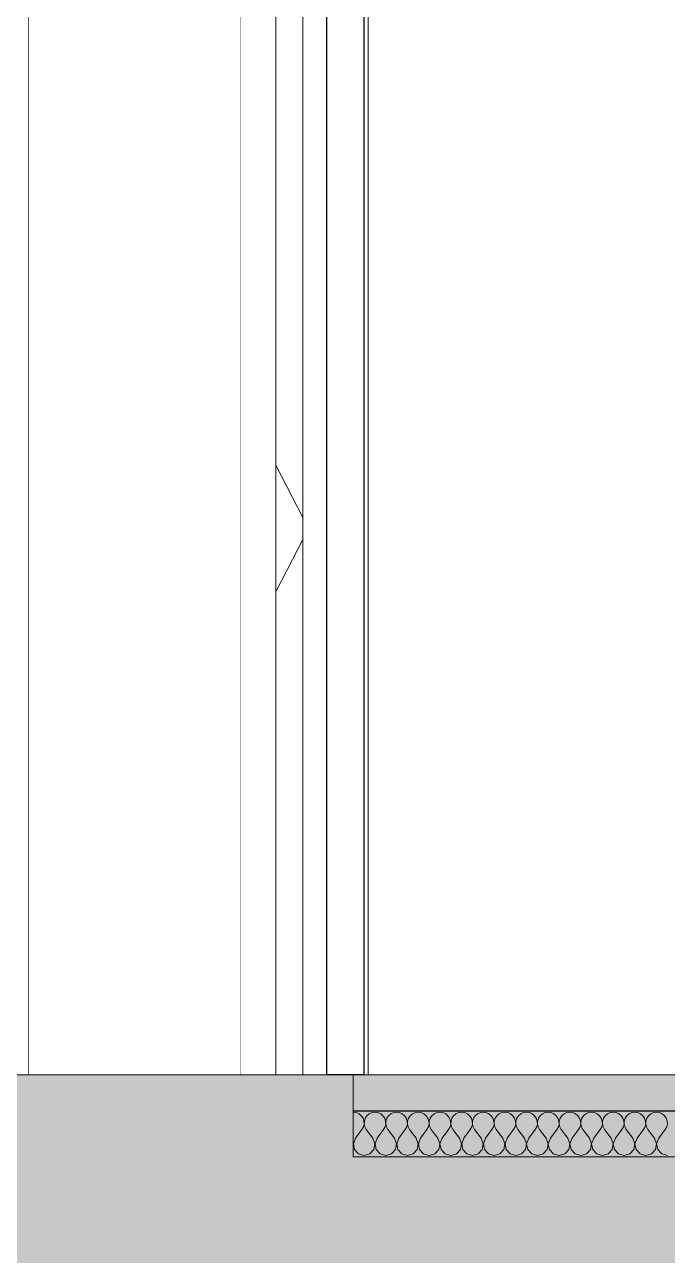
# Model space of a CAD drawing. Header units: millimetres. Extents: x -46169 to 153589, y -86316 to 18123.
# Drawn here: x 131889 to 133302, y -83316 to -80612 of the extents above; entities that cross this region are included whole.
import ezdxf

# ---------------------------------------------------------------- set-up
doc = ezdxf.new("R2010")
doc.units = ezdxf.units.MM
doc.header["$MEASUREMENT"] = 0
doc.linetypes.add('Dashed', pattern=[2822.222233, 1411.111116, -1411.111116])
doc.linetypes.add('Wipeout_Contour', pattern=[1000, 0, -1000])
for name, color, linetype, lineweight, true_color in [('0_Pen_No__105', 7, 'Continuous', 15, 0xa6a6a6), ('New_A-20-M_Floor_Slab_Pen_No__107', 7, 'Continuous', 15, 0xa6a6a6), ('New_A-20-M_Floor_Slab_Pen_No__109', 7, 'Continuous', 15, 0xa6a6a6), ('New_A-20-M_Floor_Slab_Pen_No__162', 7, 'Continuous', 0, 0xe47200), ('New_ArchiCAD Doors_Pen_No__43', 7, 'Continuous', 30, 0x444444), ('New_ArchiCAD Doors_Pen_No__63', 7, 'Continuous', 20, 0x606060)]:
    doc.layers.add(name, color=color, linetype=linetype, lineweight=lineweight, true_color=true_color)
for name, color, linetype, lineweight in [('A-95-P_Drawing_Pen_No__1', 7, 'Continuous', 13), ('A-95-P_Drawing_Pen_No__84', 8, 'Continuous', 20), ('New_A-20-M_Floor_Slab_Pen_No__1', 7, 'Continuous', 13), ('New_A-25-M_Wall_Int_Pen_No__87', 8, 'Continuous', 20), ('New_ArchiCAD Doors_Pen_No__3', 7, 'Continuous', 18)]:
    doc.layers.add(name, color=color, linetype=linetype, lineweight=lineweight)
for name, color, linetype in [('New_A-20-M_Floor_Slab', 7, 'Continuous'), ('New_A-25-M_Wall_Int', 7, 'Continuous'), ('New_ArchiCAD Doors', 7, 'Continuous')]:
    doc.layers.add(name, color=color, linetype=linetype)

# ---------------------------------------------------------------- blocks, each defined once
blk = doc.blocks.new('Section Elem_53_2', base_point=(96051.2, -82919.8))
at = {"color": 254, "linetype": 'Wipeout_Contour', "lineweight": 0, "ltscale": 1521878.930425499}
blk.add_wipeout([(133273.3, -70952.8), (133273.3, -71020.8), (133271.8, -71020.8), (133271.8, -70951.7), (133147.9, -70951.7), (133147.9, -82919.8), (133360, -82919.8), (133360, -70951.7), (133326, -70951.7), (133326, -70952.8)], dxfattribs=at).dxf.layer = 'New_A-25-M_Wall_Int'
at = {"color": 254, "linetype": 'Wipeout_Contour', "lineweight": 0, "ltscale": 615102.600387}
blk.add_wipeout([(133147.9, -70951.7), (132942.3, -70951.7), (132942.3, -82919.8), (133147.9, -82919.8)], dxfattribs=at).dxf.layer = 'New_A-25-M_Wall_Int'
at = {"color": 254, "linetype": 'Wipeout_Contour', "lineweight": 0, "ltscale": 922194.009178}
blk.add_wipeout([(132904, -79319.8), (132904, -82919.8), (132942.3, -82919.8), (132942.3, -70951.7), (132904, -70951.7), (132904, -75269.8)], dxfattribs=at).dxf.layer = 'New_A-25-M_Wall_Int'
blk = doc.blocks.new('Section Elem_54_2', base_point=(96051.2, -82919.8))
at = {"color": 254, "linetype": 'Wipeout_Contour', "lineweight": 0, "ltscale": 1087762.622271192}
blk.add_wipeout([(132611.5, -79319.8), (132611.5, -80461.8), (132633.6, -80461.8), (132644.5, -80461.8), (132644.5, -82919.8), (132904, -82919.8), (132904, -79319.8)], dxfattribs=at).dxf.layer = 'New_A-25-M_Wall_Int'
blk = doc.blocks.new('Section Elem_58_2', base_point=(96051.2, -82919.8))
at = {"color": 254, "linetype": 'Wipeout_Contour', "lineweight": 0, "ltscale": 619627.475596}
blk.add_wipeout([(132362.5, -80461.8), (132339.1, -80461.8), (132339.1, -80527.8), (132362.5, -80527.8)], dxfattribs=at).dxf.layer = 'New_ArchiCAD Doors'
at = {"color": 254, "linetype": 'Wipeout_Contour', "lineweight": 0, "ltscale": 623131.479348}
blk.add_wipeout([(132635, -82919.8), (132644.5, -82919.8), (132644.5, -80461.8), (132635, -80474.8)], dxfattribs=at).dxf.layer = 'New_ArchiCAD Doors'
at = {"color": 254, "linetype": 'Wipeout_Contour', "lineweight": 0, "ltscale": 622816.53457}
blk.add_wipeout([(132552.9, -80534.8), (132501, -80534.8), (132501, -82919.8), (132552.9, -82919.8)], dxfattribs=at).dxf.layer = 'New_ArchiCAD Doors'
at = {"layer": 'New_ArchiCAD Doors_Pen_No__43', "linetype": 'Continuous'}
blk.add_line((132339.1, -80461.8), (132339.1, -80527.8), dxfattribs=at)
at = {"color": 254, "linetype": 'Wipeout_Contour', "lineweight": 0, "ltscale": 465412.945621}
blk.add_wipeout([(132635, -80474.8), (132644.5, -80461.8), (132635, -80461.8)], dxfattribs=at).dxf.layer = 'New_ArchiCAD Doors'
at = {"color": 254, "linetype": 'Wipeout_Contour', "lineweight": 0, "ltscale": 622808.906712}
blk.add_wipeout([(132441.6, -81014.8), (132441.6, -82619.8), (132501, -82619.8), (132501, -81014.8)], dxfattribs=at).dxf.layer = 'New_ArchiCAD Doors'
at = {"color": 254, "linetype": 'Wipeout_Contour', "lineweight": 0, "ltscale": 623090.990728}
blk.add_wipeout([(132611.5, -80491.9), (132611.5, -82919.8), (132635, -82919.8), (132635, -80474.8)], dxfattribs=at).dxf.layer = 'New_ArchiCAD Doors'
at = {"color": 254, "linetype": 'Wipeout_Contour', "lineweight": 0, "ltscale": 620622.355639}
blk.add_wipeout([(132441.6, -81014.8), (132501, -81014.8), (132501, -80534.8), (132441.6, -80534.8)], dxfattribs=at).dxf.layer = 'New_ArchiCAD Doors'
at = {"color": 254, "linetype": 'Wipeout_Contour', "lineweight": 0, "ltscale": 624813.600813}
blk.add_wipeout([(132441.6, -82619.8), (132441.6, -82919.8), (132501, -82919.8), (132501, -82619.8)], dxfattribs=at).dxf.layer = 'New_ArchiCAD Doors'
at = {"color": 254, "linetype": 'Wipeout_Contour', "lineweight": 0, "ltscale": 620512.531083}
blk.add_wipeout([(132611.5, -80461.8), (132611.5, -80491.9), (132635, -80474.8), (132635, -80461.8)], dxfattribs=at).dxf.layer = 'New_ArchiCAD Doors'
at = {"color": 254, "linetype": 'Wipeout_Contour', "lineweight": 0, "ltscale": 623004.629086}
blk.add_wipeout([(132552.9, -80534.8), (132552.9, -82919.8), (132611.5, -82919.8), (132611.5, -80534.8)], dxfattribs=at).dxf.layer = 'New_ArchiCAD Doors'
at = {"color": 254, "linetype": 'Wipeout_Contour', "lineweight": 0, "ltscale": 622573.184242}
blk.add_wipeout([(132362.5, -82619.8), (132441.6, -82619.8), (132441.6, -81014.8), (132362.5, -81014.8)], dxfattribs=at).dxf.layer = 'New_ArchiCAD Doors'
at = {"layer": 'New_ArchiCAD Doors_Pen_No__3', "linetype": 'Continuous'}
for p, q in [((132362.4, -81499.5), (132362.5, -81499.8)), ((132441.8, -81581.6), (132501.1, -81696.6)), ((132441.8, -81856.9), (132501.1, -81741.9)), ((132362.4, -81939), (132362.5, -81938.8))]:
    blk.add_line(p, q, dxfattribs=at)
at = {"layer": 'New_ArchiCAD Doors_Pen_No__43', "linetype": 'Continuous'}
blk.add_line((132635, -82919.8), (132611.7, -82919.8), dxfattribs=at)
at = {"layer": 'New_ArchiCAD Doors_Pen_No__43', "linetype": 'Continuous', "flags": 128}
for points in [[(132635, -80461.8), (132635, -80474.8), (132635, -82919.8)], [(132611.7, -82919.8), (132611.5, -82919.8), (132552.9, -82919.8)]]:
    blk.add_lwpolyline(points, dxfattribs=at)
at = {"layer": 'New_ArchiCAD Doors_Pen_No__63', "linetype": 'Continuous'}
for p, q in [((132644.5, -80461.8), (132635, -80461.8)), ((132644.5, -82919.8), (132644.5, -80461.8)), ((132501, -82919.8), (132552.9, -82919.8))]:
    blk.add_line(p, q, dxfattribs=at)
at = {"color": 254, "linetype": 'Wipeout_Contour', "lineweight": 0, "ltscale": 1085195.321909073}
blk.add_wipeout([(132362.5, -80461.8), (132362.5, -80518.8), (132441.6, -80518.8), (132441.6, -80534.8), (132552.9, -80534.8), (132611.5, -80534.8), (132611.5, -80461.8)], dxfattribs=at).dxf.layer = 'New_ArchiCAD Doors'
at = {"color": 254, "linetype": 'Wipeout_Contour', "lineweight": 0, "ltscale": 624578.636637}
blk.add_wipeout([(132362.5, -82919.8), (132441.6, -82919.8), (132441.6, -82619.8), (132362.5, -82619.8)], dxfattribs=at).dxf.layer = 'New_ArchiCAD Doors'
at = {"layer": 'New_ArchiCAD Doors_Pen_No__43', "linetype": 'Continuous'}
for p, q in [((132362.5, -80461.8), (132339.1, -80461.8)), ((132635, -80461.8), (132611.5, -80461.8)), ((132552.9, -80534.8), (132552.9, -82919.8))]:
    blk.add_line(p, q, dxfattribs=at)
at = {"layer": 'New_ArchiCAD Doors_Pen_No__43', "linetype": 'Continuous', "flags": 128}
blk.add_lwpolyline([(132611.5, -80461.8), (132589.6, -80461.8), (132384.5, -80461.8), (132362.5, -80461.8)], dxfattribs=at)
at = {"layer": 'New_ArchiCAD Doors_Pen_No__63', "linetype": 'Continuous'}
for p, q in [((132501, -82919.8), (132501, -80534.8)), ((132441.6, -82919.8), (132362.5, -82919.8)), ((132501, -82919.8), (132441.6, -82919.8))]:
    blk.add_line(p, q, dxfattribs=at)
at = {"color": 254, "linetype": 'Wipeout_Contour', "lineweight": 0, "ltscale": 620369.175555}
blk.add_wipeout([(132362.5, -81014.8), (132441.6, -81014.8), (132441.6, -80518.8), (132362.5, -80518.8)], dxfattribs=at).dxf.layer = 'New_ArchiCAD Doors'
at = {"layer": 'New_ArchiCAD Doors_Pen_No__43', "linetype": 'Continuous'}
for p, q in [((132362.5, -80527.8), (132339.1, -80527.8)), ((132362.5, -80518.8), (132362.5, -80527.8)), ((132441.6, -80518.8), (132362.5, -80518.8)), ((132441.6, -80518.8), (132441.6, -80534.8)), ((132552.9, -80534.8), (132441.6, -80534.8))]:
    blk.add_line(p, q, dxfattribs=at)
at = {"layer": 'New_ArchiCAD Doors_Pen_No__63', "linetype": 'Continuous', "flags": 128}
for points in [[(132362.5, -80527.8), (132362.5, -81014.8), (132362.5, -82619.8), (132362.5, -82919.8)], [(132441.6, -80534.8), (132441.6, -81014.8), (132441.6, -82619.8), (132441.6, -82919.8)]]:
    blk.add_lwpolyline(points, dxfattribs=at)
blk = doc.blocks.new('*X96', base_point=(96051.2, -82919.8))
at = {"layer": 'New_A-20-M_Floor_Slab_Pen_No__107', "linetype": 'Continuous'}
for p, q in [((132618.2, -83002.5), (132611.7, -83001.6)), ((132659.3, -83001.6), (132652.8, -83002.5)), ((132665.8, -83002.5), (132659.3, -83001.6)), ((132706.9, -83001.6), (132700.4, -83002.5)), ((132713.4, -83002.5), (132706.9, -83001.6)), ((132754.5, -83001.6), (132748, -83002.5)), ((132761, -83002.5), (132754.5, -83001.6)), ((132802.1, -83001.6), (132795.6, -83002.5)), ((132808.6, -83002.5), (132802.1, -83001.6)), ((132849.8, -83001.6), (132843.3, -83002.5)), ((132856.3, -83002.5), (132849.8, -83001.6)), ((132897.4, -83001.6), (132890.9, -83002.5)), ((132903.9, -83002.5), (132897.4, -83001.6)), ((132945, -83001.6), (132938.5, -83002.5)), ((132951.5, -83002.5), (132945, -83001.6)), ((132992.6, -83001.6), (132986.1, -83002.5)), ((132999.1, -83002.5), (132992.6, -83001.6)), ((133040.2, -83001.6), (133033.7, -83002.5)), ((133046.7, -83002.5), (133040.2, -83001.6)), ((133087.9, -83001.6), (133081.3, -83002.5)), ((133094.4, -83002.5), (133087.9, -83001.6)), ((133135.5, -83001.6), (133129, -83002.5)), ((133142, -83002.5), (133135.5, -83001.6)), ((133183.1, -83001.6), (133176.6, -83002.5)), ((133189.6, -83002.5), (133183.1, -83001.6)), ((133230.7, -83001.6), (133224.2, -83002.5)), ((133237.2, -83002.5), (133230.7, -83001.6)), ((133278.3, -83001.6), (133271.8, -83002.5)), ((133284.8, -83002.5), (133278.3, -83001.6)), ((132624.2, -83005.2), (132618.2, -83002.5)), ((132629.2, -83009.4), (132624.2, -83005.2)), ((132633, -83014.8), (132629.2, -83009.4)), ((132635.1, -83021), (132633, -83014.8)), ((132633.9, -83034), (132635.4, -83027.6)), ((132635.4, -83027.6), (132635.1, -83021)), ((132635.9, -83021), (132635.6, -83027.6)), ((132635.6, -83027.6), (132637.1, -83034)), ((132638, -83014.8), (132635.9, -83021)), ((132641.7, -83009.4), (132638, -83014.8)), ((132646.8, -83005.2), (132641.7, -83009.4)), ((132652.8, -83002.5), (132646.8, -83005.2)), ((132671.8, -83005.2), (132665.8, -83002.5)), ((132676.9, -83009.4), (132671.8, -83005.2)), ((132680.6, -83014.8), (132676.9, -83009.4)), ((132682.7, -83021), (132680.6, -83014.8)), ((132681.5, -83034), (132683, -83027.6)), ((132683, -83027.6), (132682.7, -83021)), ((132683.5, -83021), (132683.2, -83027.6)), ((132683.2, -83027.6), (132684.7, -83034)), ((132685.6, -83014.8), (132683.5, -83021)), ((132689.3, -83009.4), (132685.6, -83014.8)), ((132694.4, -83005.2), (132689.3, -83009.4)), ((132700.4, -83002.5), (132694.4, -83005.2)), ((132719.4, -83005.2), (132713.4, -83002.5)), ((132724.5, -83009.4), (132719.4, -83005.2)), ((132728.2, -83014.8), (132724.5, -83009.4)), ((132730.3, -83021), (132728.2, -83014.8)), ((132729.1, -83034), (132730.6, -83027.6)), ((132730.6, -83027.6), (132730.3, -83021)), ((132731.1, -83021), (132730.8, -83027.6)), ((132730.8, -83027.6), (132732.3, -83034)), ((132733.2, -83014.8), (132731.1, -83021)), ((132736.9, -83009.4), (132733.2, -83014.8)), ((132742, -83005.2), (132736.9, -83009.4)), ((132748, -83002.5), (132742, -83005.2)), ((132767, -83005.2), (132761, -83002.5)), ((132772.1, -83009.4), (132767, -83005.2)), ((132775.8, -83014.8), (132772.1, -83009.4)), ((132777.9, -83021), (132775.8, -83014.8)), ((132776.7, -83034), (132778.2, -83027.6)), ((132778.2, -83027.6), (132777.9, -83021)), ((132778.7, -83021), (132778.4, -83027.6)), ((132778.4, -83027.6), (132779.9, -83034)), ((132780.8, -83014.8), (132778.7, -83021)), ((132784.6, -83009.4), (132780.8, -83014.8)), ((132789.6, -83005.2), (132784.6, -83009.4)), ((132795.6, -83002.5), (132789.6, -83005.2)), ((132814.7, -83005.2), (132808.6, -83002.5)), ((132819.7, -83009.4), (132814.7, -83005.2)), ((132823.4, -83014.8), (132819.7, -83009.4)), ((132825.5, -83021), (132823.4, -83014.8)), ((132824.4, -83034), (132825.9, -83027.6)), ((132825.9, -83027.6), (132825.5, -83021)), ((132826.4, -83021), (132826, -83027.6)), ((132826, -83027.6), (132827.5, -83034)), ((132828.5, -83014.8), (132826.4, -83021)), ((132832.2, -83009.4), (132828.5, -83014.8)), ((132837.2, -83005.2), (132832.2, -83009.4)), ((132843.3, -83002.5), (132837.2, -83005.2)), ((132862.3, -83005.2), (132856.3, -83002.5)), ((132867.3, -83009.4), (132862.3, -83005.2)), ((132871.1, -83014.8), (132867.3, -83009.4)), ((132873.2, -83021), (132871.1, -83014.8)), ((132872, -83034), (132873.5, -83027.6)), ((132873.5, -83027.6), (132873.2, -83021)), ((132874, -83021), (132873.7, -83027.6)), ((132873.7, -83027.6), (132875.2, -83034)), ((132876.1, -83014.8), (132874, -83021)), ((132879.8, -83009.4), (132876.1, -83014.8)), ((132884.9, -83005.2), (132879.8, -83009.4)), ((132890.9, -83002.5), (132884.9, -83005.2)), ((132909.9, -83005.2), (132903.9, -83002.5)), ((132915, -83009.4), (132909.9, -83005.2)), ((132918.7, -83014.8), (132915, -83009.4)), ((132920.8, -83021), (132918.7, -83014.8)), ((132919.6, -83034), (132921.1, -83027.6)), ((132921.1, -83027.6), (132920.8, -83021)), ((132921.6, -83021), (132921.3, -83027.6)), ((132921.3, -83027.6), (132922.8, -83034)), ((132923.7, -83014.8), (132921.6, -83021)), ((132927.4, -83009.4), (132923.7, -83014.8)), ((132932.5, -83005.2), (132927.4, -83009.4)), ((132938.5, -83002.5), (132932.5, -83005.2)), ((132957.5, -83005.2), (132951.5, -83002.5)), ((132962.6, -83009.4), (132957.5, -83005.2)), ((132966.3, -83014.8), (132962.6, -83009.4)), ((132968.4, -83021), (132966.3, -83014.8)), ((132967.2, -83034), (132968.7, -83027.6)), ((132968.7, -83027.6), (132968.4, -83021)), ((132969.2, -83021), (132968.9, -83027.6)), ((132968.9, -83027.6), (132970.4, -83034)), ((132971.3, -83014.8), (132969.2, -83021)), ((132975, -83009.4), (132971.3, -83014.8)), ((132980.1, -83005.2), (132975, -83009.4)), ((132986.1, -83002.5), (132980.1, -83005.2)), ((133005.1, -83005.2), (132999.1, -83002.5)), ((133010.2, -83009.4), (133005.1, -83005.2)), ((133013.9, -83014.8), (133010.2, -83009.4)), ((133016, -83021), (133013.9, -83014.8)), ((133014.8, -83034), (133016.3, -83027.6)), ((133016.3, -83027.6), (133016, -83021)), ((133016.8, -83021), (133016.5, -83027.6)), ((133016.5, -83027.6), (133018, -83034)), ((133018.9, -83014.8), (133016.8, -83021)), ((133022.7, -83009.4), (133018.9, -83014.8)), ((133027.7, -83005.2), (133022.7, -83009.4)), ((133033.7, -83002.5), (133027.7, -83005.2)), ((133052.8, -83005.2), (133046.7, -83002.5)), ((133057.8, -83009.4), (133052.8, -83005.2)), ((133061.5, -83014.8), (133057.8, -83009.4)), ((133063.6, -83021), (133061.5, -83014.8)), ((133062.5, -83034), (133063.9, -83027.6)), ((133063.9, -83027.6), (133063.6, -83021)), ((133064.5, -83021), (133064.1, -83027.6)), ((133064.1, -83027.6), (133065.6, -83034)), ((133066.6, -83014.8), (133064.5, -83021)), ((133070.3, -83009.4), (133066.6, -83014.8)), ((133075.3, -83005.2), (133070.3, -83009.4)), ((133081.3, -83002.5), (133075.3, -83005.2)), ((133100.4, -83005.2), (133094.4, -83002.5)), ((133105.4, -83009.4), (133100.4, -83005.2)), ((133109.1, -83014.8), (133105.4, -83009.4)), ((133111.2, -83021), (133109.1, -83014.8)), ((133110.1, -83034), (133111.6, -83027.6)), ((133111.6, -83027.6), (133111.2, -83021)), ((133112.1, -83021), (133111.8, -83027.6)), ((133111.8, -83027.6), (133113.2, -83034)), ((133114.2, -83014.8), (133112.1, -83021)), ((133117.9, -83009.4), (133114.2, -83014.8)), ((133123, -83005.2), (133117.9, -83009.4)), ((133129, -83002.5), (133123, -83005.2)), ((133148, -83005.2), (133142, -83002.5)), ((133153, -83009.4), (133148, -83005.2)), ((133156.8, -83014.8), (133153, -83009.4)), ((133158.9, -83021), (133156.8, -83014.8)), ((133157.7, -83034), (133159.2, -83027.6)), ((133159.2, -83027.6), (133158.9, -83021)), ((133159.7, -83021), (133159.4, -83027.6)), ((133159.4, -83027.6), (133160.9, -83034)), ((133161.8, -83014.8), (133159.7, -83021)), ((133165.5, -83009.4), (133161.8, -83014.8)), ((133170.6, -83005.2), (133165.5, -83009.4)), ((133176.6, -83002.5), (133170.6, -83005.2)), ((133195.6, -83005.2), (133189.6, -83002.5)), ((133200.7, -83009.4), (133195.6, -83005.2)), ((133204.4, -83014.8), (133200.7, -83009.4)), ((133206.5, -83021), (133204.4, -83014.8)), ((133205.3, -83034), (133206.8, -83027.6)), ((133206.8, -83027.6), (133206.5, -83021)), ((133207.3, -83021), (133207, -83027.6)), ((133207, -83027.6), (133208.5, -83034)), ((133209.4, -83014.8), (133207.3, -83021)), ((133213.1, -83009.4), (133209.4, -83014.8)), ((133218.2, -83005.2), (133213.1, -83009.4)), ((133224.2, -83002.5), (133218.2, -83005.2)), ((133243.2, -83005.2), (133237.2, -83002.5)), ((133248.3, -83009.4), (133243.2, -83005.2)), ((133252, -83014.8), (133248.3, -83009.4)), ((133254.1, -83021), (133252, -83014.8)), ((133252.9, -83034), (133254.4, -83027.6)), ((133254.4, -83027.6), (133254.1, -83021)), ((133254.9, -83021), (133254.6, -83027.6)), ((133254.6, -83027.6), (133256.1, -83034)), ((133257, -83014.8), (133254.9, -83021)), ((133260.8, -83009.4), (133257, -83014.8)), ((133265.8, -83005.2), (133260.8, -83009.4)), ((133271.8, -83002.5), (133265.8, -83005.2)), ((133290.8, -83005.2), (133284.8, -83002.5)), ((133295.9, -83009.4), (133290.8, -83005.2)), ((133299.6, -83014.8), (133295.9, -83009.4)), ((133301.7, -83021), (133299.6, -83014.8)), ((133300.6, -83034), (133302, -83027.6)), ((133302, -83027.6), (133301.7, -83021)), ((132616.4, -83058.8), (132630.7, -83039.7)), ((132630.7, -83039.7), (132633.9, -83034)), ((132637.1, -83034), (132640.2, -83039.7)), ((132654.5, -83058.8), (132640.2, -83039.7)), ((132664, -83058.8), (132678.3, -83039.7)), ((132678.3, -83039.7), (132681.5, -83034)), ((132684.7, -83034), (132687.9, -83039.7)), ((132702.1, -83058.8), (132687.9, -83039.7)), ((132711.7, -83058.8), (132725.9, -83039.7)), ((132725.9, -83039.7), (132729.1, -83034)), ((132732.3, -83034), (132735.5, -83039.7)), ((132749.8, -83058.8), (132735.5, -83039.7)), ((132759.3, -83058.8), (132773.6, -83039.7)), ((132773.6, -83039.7), (132776.7, -83034)), ((132779.9, -83034), (132783.1, -83039.7)), ((132797.4, -83058.8), (132783.1, -83039.7)), ((132806.9, -83058.8), (132821.2, -83039.7)), ((132821.2, -83039.7), (132824.4, -83034)), ((132827.5, -83034), (132830.7, -83039.7)), ((132845, -83058.8), (132830.7, -83039.7)), ((132854.5, -83058.8), (132868.8, -83039.7)), ((132868.8, -83039.7), (132872, -83034)), ((132875.2, -83034), (132878.3, -83039.7)), ((132892.6, -83058.8), (132878.3, -83039.7)), ((132902.1, -83058.8), (132916.4, -83039.7)), ((132916.4, -83039.7), (132919.6, -83034)), ((132922.8, -83034), (132925.9, -83039.7)), ((132940.2, -83058.8), (132925.9, -83039.7)), ((132949.8, -83058.8), (132964, -83039.7)), ((132964, -83039.7), (132967.2, -83034)), ((132970.4, -83034), (132973.6, -83039.7)), ((132987.9, -83058.8), (132973.6, -83039.7)), ((132997.4, -83058.8), (133011.7, -83039.7)), ((133011.7, -83039.7), (133014.8, -83034)), ((133018, -83034), (133021.2, -83039.7)), ((133035.5, -83058.8), (133021.2, -83039.7)), ((133045, -83058.8), (133059.3, -83039.7)), ((133059.3, -83039.7), (133062.5, -83034)), ((133065.6, -83034), (133068.8, -83039.7)), ((133083.1, -83058.8), (133068.8, -83039.7)), ((133092.6, -83058.8), (133106.9, -83039.7)), ((133106.9, -83039.7), (133110.1, -83034)), ((133113.2, -83034), (133116.4, -83039.7)), ((133130.7, -83058.8), (133116.4, -83039.7)), ((133140.2, -83058.8), (133154.5, -83039.7)), ((133154.5, -83039.7), (133157.7, -83034)), ((133160.9, -83034), (133164, -83039.7)), ((133178.3, -83058.8), (133164, -83039.7)), ((133187.9, -83058.8), (133202.1, -83039.7)), ((133202.1, -83039.7), (133205.3, -83034)), ((133208.5, -83034), (133211.7, -83039.7)), ((133225.9, -83058.8), (133211.7, -83039.7)), ((133235.5, -83058.8), (133249.8, -83039.7)), ((133249.8, -83039.7), (133252.9, -83034)), ((133256.1, -83034), (133259.3, -83039.7)), ((133273.6, -83058.8), (133259.3, -83039.7)), ((133283.1, -83058.8), (133297.4, -83039.7)), ((133297.4, -83039.7), (133300.6, -83034)), ((132616.4, -83058.8), (132611.8, -83070.9)), ((132611.8, -83070.9), (132614.2, -83083.7)), ((132659.2, -83070.9), (132654.5, -83058.8)), ((132656.8, -83083.7), (132659.2, -83070.9)), ((132664, -83058.8), (132659.4, -83070.9)), ((132659.4, -83070.9), (132661.8, -83083.7)), ((132706.8, -83070.9), (132702.1, -83058.8)), ((132704.4, -83083.7), (132706.8, -83070.9)), ((132711.7, -83058.8), (132707, -83070.9)), ((132707, -83070.9), (132709.4, -83083.7)), ((132754.4, -83070.9), (132749.8, -83058.8)), ((132752, -83083.7), (132754.4, -83070.9)), ((132759.3, -83058.8), (132754.6, -83070.9)), ((132754.6, -83070.9), (132757, -83083.7)), ((132802, -83070.9), (132797.4, -83058.8)), ((132799.6, -83083.7), (132802, -83070.9)), ((132806.9, -83058.8), (132802.2, -83070.9)), ((132802.2, -83070.9), (132804.7, -83083.7)), ((132849.7, -83070.9), (132845, -83058.8)), ((132847.2, -83083.7), (132849.7, -83070.9)), ((132854.5, -83058.8), (132849.9, -83070.9)), ((132849.9, -83070.9), (132852.3, -83083.7)), ((132897.3, -83070.9), (132892.6, -83058.8)), ((132894.9, -83083.7), (132897.3, -83070.9)), ((132902.1, -83058.8), (132897.5, -83070.9)), ((132897.5, -83070.9), (132899.9, -83083.7)), ((132944.9, -83070.9), (132940.2, -83058.8)), ((132942.5, -83083.7), (132944.9, -83070.9)), ((132949.8, -83058.8), (132945.1, -83070.9)), ((132945.1, -83070.9), (132947.5, -83083.7)), ((132992.5, -83070.9), (132987.9, -83058.8)), ((132990.1, -83083.7), (132992.5, -83070.9)), ((132997.4, -83058.8), (132992.7, -83070.9)), ((132992.7, -83070.9), (132995.1, -83083.7)), ((133040.1, -83070.9), (133035.5, -83058.8)), ((133037.7, -83083.7), (133040.1, -83070.9)), ((133045, -83058.8), (133040.3, -83070.9)), ((133040.3, -83070.9), (133042.7, -83083.7)), ((133087.8, -83070.9), (133083.1, -83058.8)), ((133085.3, -83083.7), (133087.8, -83070.9)), ((133092.6, -83058.8), (133087.9, -83070.9)), ((133087.9, -83070.9), (133090.4, -83083.7)), ((133135.4, -83070.9), (133130.7, -83058.8)), ((133133, -83083.7), (133135.4, -83070.9)), ((133140.2, -83058.8), (133135.6, -83070.9)), ((133135.6, -83070.9), (133138, -83083.7)), ((133183, -83070.9), (133178.3, -83058.8)), ((133180.6, -83083.7), (133183, -83070.9)), ((133187.9, -83058.8), (133183.2, -83070.9)), ((133183.2, -83070.9), (133185.6, -83083.7)), ((133230.6, -83070.9), (133225.9, -83058.8)), ((133228.2, -83083.7), (133230.6, -83070.9)), ((133235.5, -83058.8), (133230.8, -83070.9)), ((133230.8, -83070.9), (133233.2, -83083.7)), ((133278.2, -83070.9), (133273.6, -83058.8)), ((133275.8, -83083.7), (133278.2, -83070.9)), ((133283.1, -83058.8), (133278.4, -83070.9)), ((133278.4, -83070.9), (133280.8, -83083.7)), ((132614.2, -83083.7), (132623, -83093.3)), ((132623, -83093.3), (132635.5, -83096.9)), ((132635.5, -83096.9), (132648, -83093.3)), ((132648, -83093.3), (132656.8, -83083.7)), ((132661.8, -83083.7), (132670.6, -83093.3)), ((132670.6, -83093.3), (132683.1, -83096.9)), ((132683.1, -83096.9), (132695.6, -83093.3)), ((132695.6, -83093.3), (132704.4, -83083.7)), ((132709.4, -83083.7), (132718.2, -83093.3)), ((132718.2, -83093.3), (132730.7, -83096.9)), ((132730.7, -83096.9), (132743.2, -83093.3)), ((132743.2, -83093.3), (132752, -83083.7)), ((132757, -83083.7), (132765.8, -83093.3)), ((132765.8, -83093.3), (132778.3, -83096.9)), ((132778.3, -83096.9), (132790.8, -83093.3)), ((132790.8, -83093.3), (132799.6, -83083.7)), ((132804.7, -83083.7), (132813.4, -83093.3)), ((132813.4, -83093.3), (132825.9, -83096.9)), ((132825.9, -83096.9), (132838.5, -83093.3)), ((132838.5, -83093.3), (132847.2, -83083.7)), ((132852.3, -83083.7), (132861, -83093.3)), ((132861, -83093.3), (132873.6, -83096.9)), ((132873.6, -83096.9), (132886.1, -83093.3)), ((132886.1, -83093.3), (132894.9, -83083.7)), ((132899.9, -83083.7), (132908.7, -83093.3)), ((132908.7, -83093.3), (132921.2, -83096.9)), ((132921.2, -83096.9), (132933.7, -83093.3)), ((132933.7, -83093.3), (132942.5, -83083.7)), ((132947.5, -83083.7), (132956.3, -83093.3)), ((132956.3, -83093.3), (132968.8, -83096.9)), ((132968.8, -83096.9), (132981.3, -83093.3)), ((132981.3, -83093.3), (132990.1, -83083.7)), ((132995.1, -83083.7), (133003.9, -83093.3)), ((133003.9, -83093.3), (133016.4, -83096.9)), ((133016.4, -83096.9), (133028.9, -83093.3)), ((133028.9, -83093.3), (133037.7, -83083.7)), ((133042.7, -83083.7), (133051.5, -83093.3)), ((133051.5, -83093.3), (133064, -83096.9)), ((133064, -83096.9), (133076.6, -83093.3)), ((133076.6, -83093.3), (133085.3, -83083.7)), ((133090.4, -83083.7), (133099.1, -83093.3)), ((133099.1, -83093.3), (133111.7, -83096.9)), ((133111.7, -83096.9), (133124.2, -83093.3)), ((133124.2, -83093.3), (133133, -83083.7)), ((133138, -83083.7), (133146.8, -83093.3)), ((133146.8, -83093.3), (133159.3, -83096.9)), ((133159.3, -83096.9), (133171.8, -83093.3)), ((133171.8, -83093.3), (133180.6, -83083.7)), ((133185.6, -83083.7), (133194.4, -83093.3)), ((133194.4, -83093.3), (133206.9, -83096.9)), ((133206.9, -83096.9), (133219.4, -83093.3)), ((133219.4, -83093.3), (133228.2, -83083.7)), ((133233.2, -83083.7), (133242, -83093.3)), ((133242, -83093.3), (133254.5, -83096.9)), ((133254.5, -83096.9), (133267, -83093.3)), ((133267, -83093.3), (133275.8, -83083.7)), ((133280.8, -83083.7), (133289.6, -83093.3)), ((133289.6, -83093.3), (133302.1, -83096.9))]:
    blk.add_line(p, q, dxfattribs=at)
blk = doc.blocks.new('Section Elem_72_2', base_point=(96051.2, -82919.8))
at = {"color": 254, "linetype": 'Wipeout_Contour', "lineweight": 0, "ltscale": 643120.835586}
blk.add_wipeout([(142787.2, -82998.8), (142787.2, -82919.8), (132611.7, -82919.8), (132611.7, -82998.8)], dxfattribs=at).dxf.layer = 'New_A-20-M_Floor_Slab'
at = {"layer": 'New_A-20-M_Floor_Slab_Pen_No__109', "linetype": 'Continuous'}
h = blk.add_hatch(dxfattribs=at)
h.set_pattern_fill('Lightweight_Concrete_0002', color=256, style=0, pattern_type=2)
h.set_pattern_definition([(0, (96051.24, -82919.76), (0, 779.423), [48.75, -401.25]), (0, (96276.24, -82530.04), (0, 779.423), [48.75, -401.25]), (60, (96051.24, -82919.76), (-675, 389.711), [48.75, -401.25]), (60, (96501.24, -82919.76), (-675, 389.711), [48.75, -401.25]), (120, (96100, -82919.76), (675, 389.711), [48.75, -401.25]), (120, (96550, -82919.76), (675, 389.711), [48.75, -401.25]), (0, (96051.24, -82844.76), (0, 150), [0, -150, 0, -225]), (45, (96126.24, -82844.76), (-106.066, 106.066), [0, -112.5, 0, -187.5])])
h.paths.add_polyline_path([(142787.2, -82998.8), (142787.2, -82919.8), (132611.7, -82919.8), (132611.7, -82998.8)])
at = {"layer": 'New_A-20-M_Floor_Slab_Pen_No__162', "linetype": 'Continuous'}
blk.add_hatch(color=256, dxfattribs=at).paths.add_polyline_path([(142787.2, -82999.3), (142787.2, -82998.8), (132611.7, -82998.8), (132611.7, -82999.3)])
at = {"layer": 'New_A-20-M_Floor_Slab_Pen_No__1', "linetype": 'Continuous', "flags": 128}
blk.add_lwpolyline([(146449.3, -82919.8), (142787.2, -82919.8), (132635, -82919.8)], dxfattribs=at)
at = {"color": 254, "linetype": 'Wipeout_Contour', "lineweight": 0, "ltscale": 643306.807157}
blk.add_wipeout([(132611.7, -83099.3), (142787.2, -83099.3), (142787.2, -82999.3), (132611.7, -82999.3)], dxfattribs=at).dxf.layer = 'New_A-20-M_Floor_Slab'
at = {"layer": 'New_A-20-M_Floor_Slab_Pen_No__1', "linetype": 'Continuous', "flags": 128}
for points in [[(132611.7, -82919.8), (132611.7, -82998.8), (132611.7, -82999.3), (132611.7, -83099.3)], [(146449.3, -82998.8), (142787.2, -82998.8), (132611.7, -82998.8)], [(146449.3, -82999.3), (142787.2, -82999.3), (132611.7, -82999.3)], [(146449.3, -83099.3), (142787.2, -83099.3), (132611.7, -83099.3)]]:
    blk.add_lwpolyline(points, dxfattribs=at)
at = {"layer": 'New_A-20-M_Floor_Slab'}
blk.add_blockref('*X96', (96051.2, -82919.8), dxfattribs=at)
blk = doc.blocks.new('Section Elem_85_2', base_point=(96051.2, -82919.8))
at = {"color": 254, "linetype": 'Wipeout_Contour', "lineweight": 0, "ltscale": 620584.705982}
blk.add_wipeout([(131897.7, -82919.8), (131897.7, -80461.8), (131889.1, -80461.8), (131889.1, -82919.8)], dxfattribs=at).dxf.layer = 'New_ArchiCAD Doors'
at = {"layer": 'New_ArchiCAD Doors_Pen_No__63', "linetype": 'Continuous'}
for p, q in [((131889.1, -80461.8), (131897.7, -80461.8)), ((131897.7, -82919.8), (131897.7, -80461.8)), ((131897.7, -82919.8), (131889.1, -82919.8))]:
    blk.add_line(p, q, dxfattribs=at)
blk = doc.blocks.new('Section Elem_86_2', base_point=(96051.2, -82919.8))
at = {"color": 254, "linetype": 'Wipeout_Contour', "lineweight": 0, "ltscale": 1549884.465063003}
blk.add_wipeout([(131889.1, -80461.8), (131897.7, -80461.8), (131897.7, -82919.8), (132362.5, -82919.8), (132362.5, -80527.8), (132339.1, -80527.8), (132339.1, -80461.8), (132362.5, -80461.8), (132362.5, -80344.8), (131889.1, -80344.8)], dxfattribs=at).dxf.layer = 'New_A-25-M_Wall_Int'
at = {"layer": 'New_A-25-M_Wall_Int_Pen_No__87', "linetype": 'Continuous'}
blk.add_line((132362.5, -82919.8), (131897.7, -82919.8), dxfattribs=at)
blk = doc.blocks.new('A05 Atria Section & Elevation A_STORY_MARKER', base_point=(96051.2, -82919.8))
at = {"layer": '0_Pen_No__105', "linetype": 'Dashed', "ltscale": 0.2}
blk.add_line((131889.1, -82919.8), (146449.3, -82919.8), dxfattribs=at)

msp = doc.modelspace()

# ---------------------------------------------------------------- block references
at = {"layer": 'New_A-25-M_Wall_Int'}
msp.add_blockref('Section Elem_53_2', (96051.2, -82919.8), dxfattribs=at)
at = {"layer": 'New_ArchiCAD Doors'}
msp.add_blockref('Section Elem_85_2', (96051.2, -82919.8), dxfattribs=at)

# ---------------------------------------------------------------- next in the draw order: block references
at = {"layer": 'New_A-25-M_Wall_Int'}
msp.add_blockref('Section Elem_54_2', (96051.2, -82919.8), dxfattribs=at)

# ---------------------------------------------------------------- next in the draw order: block references
at = {"layer": 'New_ArchiCAD Doors'}
msp.add_blockref('Section Elem_58_2', (96051.2, -82919.8), dxfattribs=at)

# ---------------------------------------------------------------- next in the draw order: block references
at = {"layer": 'New_A-20-M_Floor_Slab'}
msp.add_blockref('Section Elem_72_2', (96051.2, -82919.8), dxfattribs=at)
at = {"layer": 'New_A-25-M_Wall_Int'}
msp.add_blockref('Section Elem_86_2', (96051.2, -82919.8), dxfattribs=at)

# ---------------------------------------------------------------- next in the draw order: hatches: boundary and pattern name
at = {"layer": 'A-95-P_Drawing_Pen_No__84', "linetype": 'Continuous'}
msp.add_hatch(color=256, dxfattribs=at).paths.add_polyline_path([(153588.5, -82919.8), (124379.1, -82919.8), (124379.1, -85542.9), (153588.5, -85542.9)])

# ---------------------------------------------------------------- next in the draw order: linework, layer by layer
at = {"layer": 'A-95-P_Drawing_Pen_No__1', "linetype": 'Continuous', "flags": 128}
msp.add_lwpolyline([(153588.5, -82919.8), (124379.1, -82919.8), (124379.1, -85542.9), (153588.5, -85542.9)], close=True, dxfattribs=at)

# ---------------------------------------------------------------- next in the draw order: block references
at = {"linetype": 'Continuous', "lineweight": 0}
msp.add_blockref('A05 Atria Section & Elevation A_STORY_MARKER', (96051.2, -82919.8), dxfattribs=at)

doc.saveas('drawing.dxf')
